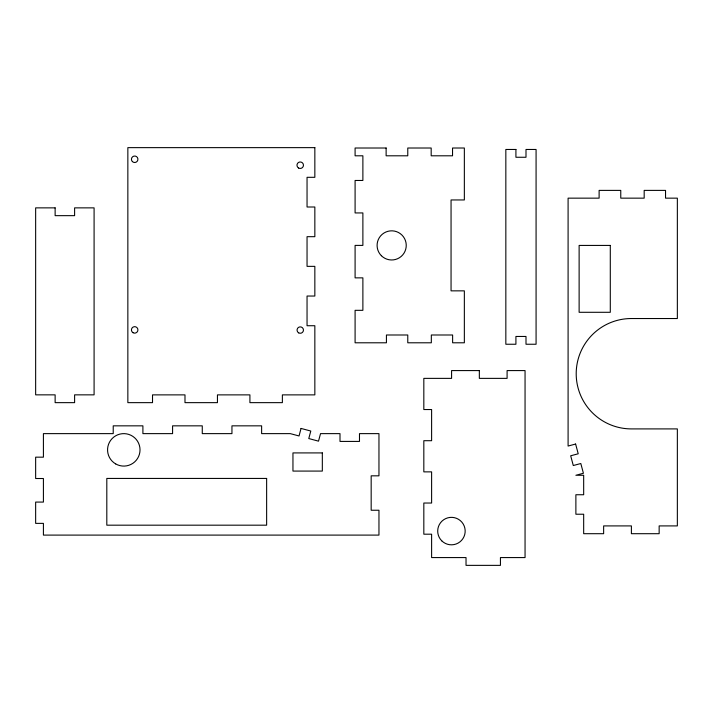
<?xml version="1.0" encoding="UTF-8"?>
<svg xmlns="http://www.w3.org/2000/svg" width="713" height="713" viewBox="0 0 713 713"><rect width="100%" height="100%" fill="white"/><g stroke="black" fill="none" stroke-linecap="round" stroke-linejoin="round"><path stroke-width="1.07" d="M301.046 428.433L299.041 435.964L290.289 433.629L261.626 433.629L261.626 425.839L231.948 425.839L231.948 433.629L202.269 433.629L202.269 425.839L172.582 425.839L172.582 433.629L142.903 433.629L142.903 425.839L113.224 425.839L113.224 433.629L43.413 433.629L43.413 457.167L35.65 457.167L35.65 478.512L43.413 478.512L43.413 502.077L35.65 502.077L35.65 523.369L43.413 523.369L43.413 535.098L378.959 535.098L378.959 510.241L371.17 510.241L371.17 475.829L378.959 475.829L378.959 433.629L359.486 433.629L359.486 441.418L340.003 441.418L340.003 433.629L320.529 433.629L318.515 441.16L308.782 438.557L310.788 431.035L301.046 428.433M575.614 444.039L568.092 446.044L568.092 198.152L599.116 198.152L599.116 190.389L620.765 190.389L620.765 198.152L644.178 198.152L644.178 190.389L665.541 190.389L665.541 198.152L677.35 198.152L677.35 318.533L631.397 318.533A55.186 55.186 0 0 0 576.202 373.719A55.186 55.186 0 0 0 631.397 428.905L677.35 428.905L677.35 525.909L659.151 525.909L659.151 533.698L631.397 533.698L631.397 525.909L603.635 525.909L603.635 533.698L583.671 533.698L583.671 514.225L575.881 514.225L575.881 494.742L583.671 494.742L583.671 475.268L575.881 475.268L583.412 473.254L580.81 463.521L573.288 465.527L570.685 455.785L578.216 453.78L575.614 444.039M314.843 147.636L127.85 147.636L127.85 402.649L152.52 402.649L152.52 394.877L184.988 394.877L184.988 402.649L217.447 402.649L217.447 394.877L249.915 394.877L249.915 402.649L282.375 402.649L282.375 394.877L314.843 394.877L314.843 325.725L307.045 325.725L307.045 296.038L314.843 296.038L314.843 266.359L307.045 266.359L307.045 236.68L314.843 236.68L314.843 207.002L307.045 207.002L307.045 177.314L314.843 177.314L314.843 147.636M386.125 148.01L355.092 148.01L355.092 155.799L362.881 155.799L362.881 180.469L355.092 180.469L355.092 212.937L362.881 212.937L362.881 245.397L355.092 245.397L355.092 277.865L362.881 277.865L362.881 310.324L355.092 310.324L355.092 342.793L386.428 342.793L386.428 334.994L407.774 334.994L407.774 342.793L431.329 342.793L431.329 334.994L452.621 334.994L452.621 342.793L464.35 342.793L464.35 290.851L451.053 290.851L451.053 199.952L464.35 199.952L464.35 148.01L452.541 148.01L452.541 155.799L431.178 155.799L431.178 148.01L407.774 148.01L407.774 155.799L386.125 155.799L386.125 148.01M515.918 149.463L505.838 149.463L505.838 344.245L515.918 344.245L515.918 336.456L525.998 336.456L525.998 344.245L536.078 344.245L536.078 149.463L525.998 149.463L525.998 157.261L515.918 157.261L515.918 149.463M55.133 207.866L35.65 207.866L35.65 394.85L55.133 394.85L55.133 402.649L74.607 402.649L74.607 394.85L94.089 394.85L94.089 207.866L74.607 207.866L74.607 215.656L55.133 215.656L55.133 207.866M610.292 245.424L579.125 245.424L579.125 312.294L610.292 312.294L610.292 245.424M479.341 370.582L451.587 370.582L451.587 378.371L423.825 378.371L423.825 409.538L431.615 409.538L431.615 440.705L423.825 440.705L423.825 471.872L431.615 471.872L431.615 503.03L423.825 503.03L423.825 534.197L431.615 534.197L431.615 557.575L466.026 557.575L466.026 565.364L500.437 565.364L500.437 557.575L525.053 557.575L525.053 370.582L507.095 370.582L507.095 378.371L479.341 378.371L479.341 370.582M322.329 452.915L292.954 452.915L292.954 471.079L322.329 471.079L322.329 452.915M266.635 478.432L106.807 478.432L106.807 525.178L266.635 525.178L266.635 478.432M381.366 255.709A14.572 14.572 0 0 0 405.75 249.167A14.572 14.572 0 0 0 387.899 231.324A14.572 14.572 0 0 0 381.366 255.709M132.386 161.566A3.244 3.244 0 0 0 137.814 160.113A3.244 3.244 0 0 0 133.839 156.138A3.244 3.244 0 0 0 132.386 161.566M133.055 332.713A3.244 3.244 0 0 0 137.921 329.896A3.244 3.244 0 0 0 133.055 327.089A3.244 3.244 0 0 0 133.055 332.713M298.595 168.027A3.244 3.244 0 0 0 303.462 165.22A3.244 3.244 0 0 0 298.595 162.404A3.244 3.244 0 0 0 298.595 168.027M298.658 332.855A3.208 3.208 0 0 0 303.462 330.083A3.208 3.208 0 0 0 298.658 327.303A3.208 3.208 0 0 0 298.658 332.855M115.675 463.913A16.23 16.23 0 0 0 140.024 449.858A16.23 16.23 0 0 0 115.675 435.803A16.23 16.23 0 0 0 115.675 463.913M441.766 540.846A13.743 13.743 0 0 0 464.724 534.581A13.743 13.743 0 0 0 447.817 517.834A13.743 13.743 0 0 0 441.766 540.846"/></g></svg>
